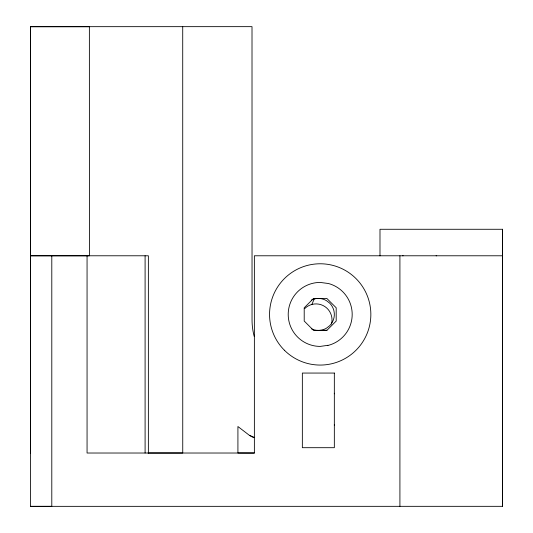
<?xml version="1.0" encoding="UTF-8"?>
<svg xmlns="http://www.w3.org/2000/svg" width="533" height="533" viewBox="0 0 533 533"><rect width="100%" height="100%" fill="white"/><g stroke="black" fill="none" stroke-linecap="round" stroke-linejoin="round"><path stroke-width="0.8" d="M30.474 453.023L30.401 26.677L252.009 26.65L252.042 319.907A63.973 63.973 0 0 0 254.228 336.463M87.059 255.78L87.059 453.023L254.374 453.023L254.374 255.78L502.599 255.78M145.096 453.023L145.096 255.78M148.374 453.023L148.374 255.78L30.474 255.78L89.424 255.78L89.377 26.723L30.414 26.723M334.338 425.234L334.338 424.694M334.338 393.794L334.338 393.247M30.401 26.677L30.474 506.35L502.599 506.33L502.599 229.277L379.989 229.277L379.989 255.88M311.878 304.456L314.204 298.973M326.829 330.413L336.196 321.039L336.196 307.794L326.829 298.427L313.577 298.427L304.21 307.794L304.21 321.046L313.577 330.413L326.936 330.3L322.485 330.413M402.575 255.78L403.155 255.78M436.114 255.78L436.694 255.78M148.061 453.003L182.746 452.99L182.719 26.65M30.474 506.35L51.794 506.33L51.794 255.78M254.374 453.023L237.918 452.99L237.918 426.527L249.377 435.321A133.277 133.277 0 0 0 253.708 437.72M249.377 435.321L254.374 437.393M502.599 229.277L502.599 506.323M399.917 255.78L399.917 506.33M311.585 328.914A15.99 15.99 0 0 0 326.343 328.268L329.654 325.73A15.99 15.99 0 0 0 329.654 303.11L326.343 300.565A15.99 15.99 0 0 0 311.585 299.926M304.709 308.594A15.99 15.99 0 0 1 331.466 324.044M327.915 345.317L320.2 346.403A31.987 31.987 0 0 1 288.213 314.417A31.987 31.987 0 0 1 320.2 282.43L328.481 283.523A31.987 31.987 0 0 1 328.481 345.317L327.915 345.317M334.338 373.06L302.351 373.06L302.351 447.693L334.338 447.693L334.338 373.06M284.389 350.228A50.642 50.642 0 0 0 369.122 327.529A50.642 50.642 0 0 0 307.095 265.501A50.642 50.642 0 0 0 284.389 350.228"/></g></svg>
